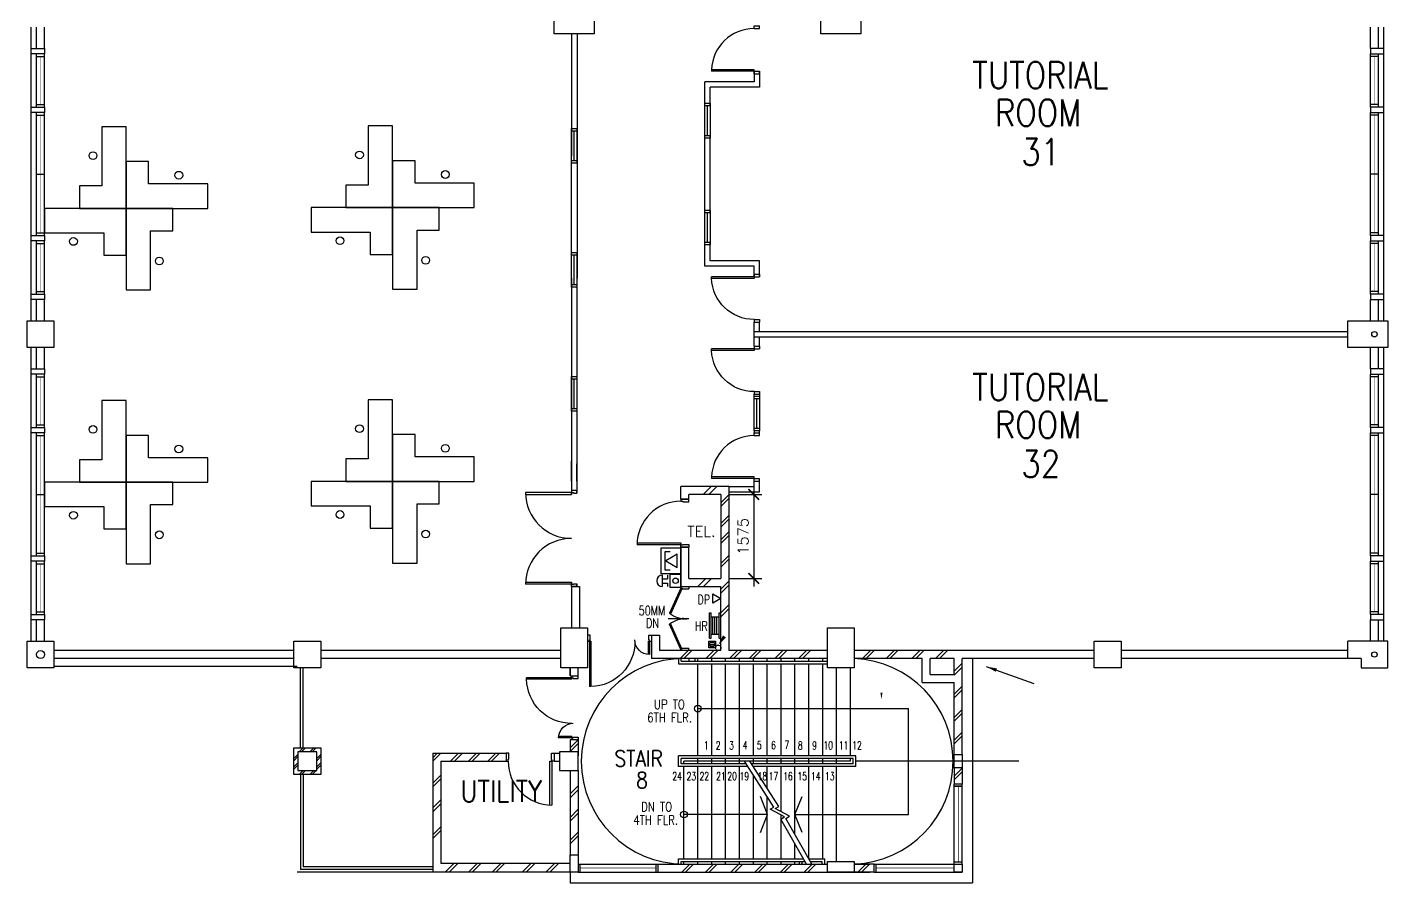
# Model space of a CAD drawing. Extents: x 2508799 to 2625178, y -845223 to -762524.
# Drawn here: x 2564299 to 2589799, y -842699 to -826674 of the extents above; entities that cross this region are included whole.
import ezdxf

# ---------------------------------------------------------------- set-up
doc = ezdxf.new("R2010")
doc.units = 0
doc.header["$LTSCALE"] = 10
doc.header["$MEASUREMENT"] = 0
doc.linetypes.add('DIVIDE', pattern=[1.25, 0.5, -0.25, 0, -0.25, 0, -0.25])
doc.layers.get('0').update_dxf_attribs({"linetype": 'CONTINUOUS'})
doc.layers.get('DEFPOINTS').update_dxf_attribs({"linetype": 'CONTINUOUS'})
for name, color, linetype in [('-FF', 240, 'CONTINUOUS'), ('COL', 3, 'CONTINUOUS'), ('DIM', 7, 'CONTINUOUS'), ('DOOR', 5, 'CONTINUOUS'), ('DR', 7, 'CONTINUOUS'), ('extension', 1, 'CONTINUOUS'), ('FIT', 5, 'CONTINUOUS'), ('H', 1, 'CONTINUOUS'), ('hatch', 7, 'CONTINUOUS'), ('LINE', 7, 'CONTINUOUS'), ('partition', 7, 'CONTINUOUS'), ('PIPE', 5, 'DIVIDE'), ('rail', 1, 'CONTINUOUS'), ('ROOF', 7, 'CONTINUOUS'), ('RWDP', 145, 'CONTINUOUS'), ('SPEC', 7, 'CONTINUOUS'), ('stair', 7, 'CONTINUOUS'), ('T25', 7, 'CONTINUOUS'), ('T50', 4, 'CONTINUOUS'), ('TEX', 2, 'CONTINUOUS'), ('WALL', 2, 'CONTINUOUS'), ('WIN', 5, 'CONTINUOUS'), ('WP', 50, 'DIVIDE')]:
    doc.layers.add(name, color=color, linetype=linetype)
doc.styles.add('ROMANS', font='romans')
doc.styles.get("Standard").update_dxf_attribs({"font": 'ROMANS.SHX'})
doc.dimstyles.get("Standard").update_dxf_attribs({"dimtxt": 0.18, "dimasz": 0.18, "dimexe": 0.18, "dimexo": 0.0625, "dimgap": 0.09, "dimtad": 0, "dimtih": 1, "dimtoh": 1, "dimdec": 4, "dimzin": 0, "dimdsep": 46, "dimtxsty": 'Standard', "dimcen": 0.09, "dimadec": 0, "dimazin": 0, "dimtfac": 1, "dimtdec": 4, "dimtofl": 0, "dimtmove": 0, "dimatfit": 3, "dimfxl": 1, "dimtolj": 1, "dimtzin": 0, "dimarcsym": 0})
doc.dimstyles.new('STANDARD$0', dxfattribs={"dimscale": 0, "dimtxt": 8, "dimasz": 6, "dimexe": 1, "dimexo": 1, "dimgap": 3, "dimtad": 1, "dimdec": 0, "dimlfac": -1, "dimrnd": 1, "dimzin": 0, "dimdsep": 46, "dimtxsty": 'Standard', "dimcen": 0, "dimclrd": 5, "dimclre": 250, "dimadec": 0, "dimazin": 0, "dimtfac": 1, "dimtdec": 4, "dimtofl": 0, "dimtmove": 0, "dimatfit": 3, "dimfxl": 1, "dimtolj": 1, "dimtzin": 0, "dimarcsym": 0})

# ---------------------------------------------------------------- blocks, each defined once
blk = doc.blocks.new('FG')
at = {"layer": 'LINE', "linetype": 'Continuous'}
for points in [[(0, 0), (50, 0), (50, 100), (0, 100)], [(600, 0), (650, 0), (650, 100), (600, 100)]]:
    blk.add_lwpolyline(points, close=True, dxfattribs=at)
at = {"layer": 'LINE', "color": 5, "linetype": 'Continuous'}
for points in [[(600, 100), (50, 100)], [(50, 0), (600, 0)]]:
    blk.add_lwpolyline(points, dxfattribs=at)
at = {"layer": 'LINE', "color": 1, "linetype": 'Continuous'}
blk.add_lwpolyline([(50, 50), (600, 50)], dxfattribs=at)
blk = doc.blocks.new('D900')
at = {"layer": 'DOOR', "color": 7}
for p, q in [((50, 100), (50, 899)), ((80, 899), (50, 899)), ((80, 100), (80, 899)), ((0, 100), (0, 0)), ((0, 100), (50, 100)), ((0, 0), (50, 0)), ((50, 100), (50, 0)), ((50, 100), (80, 100)), ((850, 100), (850, 0)), ((850, 100), (900, 100)), ((850, 0), (900, 0)), ((900, 100), (900, 0))]:
    blk.add_line(p, q, dxfattribs=at)
blk.add_arc((50, 100), 800, 0, 87.8509, dxfattribs=at)
blk = doc.blocks.new('D1200')
at = {"layer": 'DR', "color": 7}
for p, q in [((37, 115), (37, 965)), ((62, 115), (62, 965)), ((1138, 115), (1138, 364)), ((1163, 115), (1163, 365)), ((0, 115), (37, 115)), ((37, 115), (37, 90)), ((62, 115), (37, 115)), ((37, 90), (50, 90)), ((50, 90), (50, 0)), ((1138, 115), (1163, 115)), ((1150, 90), (1150, 0)), ((1150, 90), (1163, 90)), ((1163, 115), (1163, 90)), ((1163, 115), (1200, 115))]:
    blk.add_line(p, q, dxfattribs=at)
blk.add_arc((1163, 90), 275, 90, 180, dxfattribs=at)
at = {"layer": 'WIN', "color": 7}
for p, q in [((62, 965), (37, 965)), ((62, 965), (62, 965)), ((50, 0), (0, 0)), ((1150, 0), (1200, 0))]:
    blk.add_line(p, q, dxfattribs=at)
blk.add_arc((50, 125), 840, 359.3227, 89.147, dxfattribs=at)
blk = doc.blocks.new('_ARCHTICK')
at = {"color": 0, "linetype": 'ByBlock', "const_width": 0.15}
blk.add_lwpolyline([(-0.5, -0.5), (0.5, 0.5)], dxfattribs=at)
blk = doc.blocks.new('*D339')
at = {"layer": 'DEFPOINTS', "color": 0, "transparency": 16777216}
for p in [(2577299, -835424), (2577299, -836999), (2577915, -836999)]:
    blk.add_point(p, dxfattribs=at)
at = {"layer": 'stair', "color": 7, "lineweight": -2, "transparency": 16777216}
for p, q in [((2577915, -835274), (2577915, -837149)), ((2577449, -835424), (2578065, -835424)), ((2577449, -836999), (2578065, -836999))]:
    blk.add_line(p, q, dxfattribs=at)
at = {"layer": 'stair', "color": 7, "lineweight": -2, "transparency": 16777216, "xscale": 200, "yscale": 200, "zscale": 200}
for p, rotation in [((2577915, -835424), 90), ((2577915, -836999), 270)]:
    blk.add_blockref('_ARCHTICK', p, dxfattribs=dict(at, rotation=rotation))
at = {"layer": 'stair', "color": 7, "transparency": 16777216, "insert": (2577715, -836212), "char_height": 200, "attachment_point": 5, "rotation": 90, "style": 'ROMANS'}
blk.add_mtext('\\A1;1575', dxfattribs=at)
blk = doc.blocks.new('DR-900-B')
at = {"layer": 'DR'}
for p, q in [((0, 900), (-150, 900)), ((-150, 900), (-150, 860)), ((-150, 860), (-110, 860)), ((-110, 860), (-110, 850)), ((-110, 850), (0, 850)), ((0, 850), (0, 900)), ((-150, 40), (-970, 40)), ((-969, 80), (-150, 80)), ((-150, 80), (-150, 40)), ((-150, 40), (-110, 40)), ((-150, 0), (-150, 40)), ((0, 0), (-150, 0)), ((-110, 50), (0, 50)), ((-110, 40), (-110, 50)), ((0, 50), (0, 0))]:
    blk.add_line(p, q, dxfattribs=at)
blk.add_arc((-150, 40), 820, 90, 180, dxfattribs=at)
blk = doc.blocks.new('100FT')
at = {"layer": 'PIPE', "linetype": 'Continuous'}
blk.add_circle((0, 0), 50, dxfattribs=at)
at = {"layer": 'WP', "linetype": 'Continuous'}
for p, q in [((-37, 34), (37, 34)), ((-50, -3), (50, -3)), ((-34, -37), (34, -37))]:
    blk.add_line(p, q, dxfattribs=at)
blk = doc.blocks.new('A$C7CE3714C')
at = {"layer": 'FIT'}
blk.add_lwpolyline([(0, 0), (126, 0), (126, 126), (0, 126)], close=True, dxfattribs=at)
at = {"layer": 'FIT', "xscale": -1}
blk.add_blockref('100FT', (63, 66), dxfattribs=at)
blk = doc.blocks.new('D1800-A')
at = {"layer": 'DR'}
for p, q in [((0, 0), (100, 0)), ((0, -50), (0, 0)), ((100, 0), (100, -40)), ((60, -50), (0, -50)), ((100, -40), (60, -40)), ((60, -40), (60, -50)), ((100, -40), (960, -40)), ((100, -80), (100, -40)), ((959, -80), (100, -80)), ((60, -1750), (0, -1750)), ((0, -1750), (0, -1800)), ((60, -1760), (60, -1750)), ((100, -1760), (60, -1760)), ((959, -1720), (100, -1720)), ((100, -1720), (100, -1760)), ((100, -1760), (960, -1760)), ((100, -1800), (100, -1760)), ((0, -1800), (100, -1800))]:
    blk.add_line(p, q, dxfattribs=at)
for centre, start, end in [((100, -40), 270.0001, 0), ((100, -1760), 0, 90)]:
    blk.add_arc(centre, 860, start, end, dxfattribs=at)

msp = doc.modelspace()

# ---------------------------------------------------------------- linework, layer by layer
at = {"layer": '-FF', "color": 0, "ltscale": 10}
for p, q in [((2576184.1, -836913.4), (2576184.1, -836423.4)), ((2576184.1, -836423.4), (2576549.5, -836423.4)), ((2576253.9, -836845.9), (2576253.9, -836492.6)), ((2576253.9, -836492.6), (2576352.7, -836492.6)), ((2576479.7, -836547.1), (2576268.1, -836669.2)), ((2576479.7, -836791.4), (2576479.7, -836547.1)), ((2576549.5, -836423.4), (2576549.5, -836913.4)), ((2576352.7, -836845.9), (2576253.9, -836845.9)), ((2576268.1, -836669.2), (2576479.7, -836791.4)), ((2576549.5, -836913.4), (2576184.1, -836913.4))]:
    msp.add_line(p, q, dxfattribs=at)
at = {"layer": '-FF', "color": 0}
for p, q in [((2576202.5, -836934.3), (2576202.5, -837152.6)), ((2576202.5, -837003.8), (2576300.2, -837003.8)), ((2576202.5, -837087.6), (2576300.2, -837087.6)), ((2576300.2, -836936.3), (2576300.2, -837003.8)), ((2576300.2, -837087.6), (2576300.2, -837152.4)), ((2577087.1, -837640.2), (2577119.1, -837640.2)), ((2577087.1, -838120.2), (2577087.1, -837640.2)), ((2577119.1, -838120.2), (2577119.1, -837640.2)), ((2577267.5, -837640.2), (2577299.5, -837640.2)), ((2577267.5, -838120.2), (2577267.5, -837640.2)), ((2577119.1, -837720.2), (2577267.5, -837720.2)), ((2577147.5, -838040.2), (2577147.5, -837720.2)), ((2577187.5, -838040.2), (2577187.5, -837720.2)), ((2577227.5, -838040.2), (2577227.5, -837720.2)), ((2577087.1, -838120.2), (2577119.1, -838120.2)), ((2577119.1, -838040.2), (2577267.5, -838040.2)), ((2577267.5, -838120.2), (2577299.5, -838120.2))]:
    msp.add_line(p, q, dxfattribs=at)
msp.add_lwpolyline([(2576549.5, -837165.9), (2576352.7, -837165.9), (2576352.7, -836921), (2576549.5, -836921)], close=True, dxfattribs=at)
msp.add_circle((2576450.6, -837042), 51.3, dxfattribs=at)
msp.add_arc((2576206, -837043.5), 109.2, 91.85513, 268.14487, dxfattribs=at)
at = {"color": 0}
for p, q in [((2564374.5, -832174.1), (2564374.5, -826674.1)), ((2589724.5, -832174.1), (2589724.5, -826674.1)), ((2577924.5, -827699.1), (2576999.5, -827699.1)), ((2577924.5, -827499.1), (2577924.5, -827699.1)), ((2578024.5, -827499.1), (2578024.5, -827799.1)), ((2578024.5, -827699.1), (2578024.5, -827799.1)), ((2578024.5, -827799.1), (2577099.5, -827799.1)), ((2577924.5, -831149.1), (2576999.5, -831149.1)), ((2578024.5, -831049.1), (2577099.5, -831049.1)), ((2577924.5, -831349.1), (2577924.5, -831149.1)), ((2578024.5, -831149.1), (2578024.5, -831049.1)), ((2578024.5, -831349.1), (2578024.5, -831049.1)), ((2564374.5, -838174.1), (2564374.5, -832674.1)), ((2589724.5, -838174.1), (2589724.5, -832674.1)), ((2574599.5, -837149.1), (2574599.5, -837099.1)), ((2571974.5, -842499.1), (2569356.5, -842499.1))]:
    msp.add_line(p, q, dxfattribs=at)
at = {"color": 1, "linetype": 'Continuous', "ltscale": 0.6}
for points in [[(2565696.4, -828536.9), (2565696.4, -829646.8), (2565278.7, -829646.8), (2565278.7, -830066.5), (2566154.1, -830066.5), (2566154.1, -828536.9)], [(2570690.4, -828523.4), (2570690.4, -829633.3), (2570272.7, -829633.3), (2570272.7, -830053), (2571148, -830053), (2571148, -828523.4)], [(2567683.6, -829608.8), (2566573.7, -829608.8), (2566573.7, -829191.1), (2566154.1, -829191.1), (2566154.1, -830066.5), (2567683.6, -830066.5)], [(2572677.6, -829595.4), (2571567.7, -829595.4), (2571567.7, -829177.6), (2571148, -829177.6), (2571148, -830053), (2572677.6, -830053)], [(2564624.5, -830524.1), (2565734.4, -830524.1), (2565734.4, -830941.8), (2566154.1, -830941.8), (2566154.1, -830066.5), (2564624.5, -830066.5)], [(2566611.7, -831596), (2566611.7, -830486.2), (2567029.4, -830486.2), (2567029.4, -830066.5), (2566154.1, -830066.5), (2566154.1, -831596)], [(2569618.5, -830510.7), (2570728.3, -830510.7), (2570728.3, -830928.4), (2571148, -830928.4), (2571148, -830053), (2569618.5, -830053)], [(2571605.7, -831582.6), (2571605.7, -830472.7), (2572023.4, -830472.7), (2572023.4, -830053), (2571148, -830053), (2571148, -831582.6)], [(2565696.4, -833665), (2565696.4, -834774.8), (2565278.7, -834774.8), (2565278.7, -835194.5), (2566154.1, -835194.5), (2566154.1, -833665)], [(2570690.4, -833651.5), (2570690.4, -834761.4), (2570272.7, -834761.4), (2570272.7, -835181.1), (2571148, -835181.1), (2571148, -833651.5)], [(2567683.6, -834736.9), (2566573.7, -834736.9), (2566573.7, -834319.2), (2566154.1, -834319.2), (2566154.1, -835194.5), (2567683.6, -835194.5)], [(2572677.6, -834723.4), (2571567.7, -834723.4), (2571567.7, -834305.7), (2571148, -834305.7), (2571148, -835181.1), (2572677.6, -835181.1)], [(2564624.5, -835652.2), (2565734.4, -835652.2), (2565734.4, -836069.9), (2566154.1, -836069.9), (2566154.1, -835194.5), (2564624.5, -835194.5)], [(2566611.7, -836724.1), (2566611.7, -835614.2), (2567029.4, -835614.2), (2567029.4, -835194.5), (2566154.1, -835194.5), (2566154.1, -836724.1)], [(2569618.5, -835638.7), (2570728.3, -835638.7), (2570728.3, -836056.4), (2571148, -836056.4), (2571148, -835181.1), (2569618.5, -835181.1)], [(2571605.7, -836710.7), (2571605.7, -835600.8), (2572023.4, -835600.8), (2572023.4, -835181.1), (2571148, -835181.1), (2571148, -836710.7)]]:
    msp.add_lwpolyline(points, close=True, dxfattribs=at)
at = {"color": 0}
for points in [[(2577449.5, -835274.1), (2577924.5, -835274.1), (2577924.5, -835174.1)], [(2577449.5, -835374.1), (2578024.5, -835374.1), (2578024.5, -835174.1)]]:
    msp.add_lwpolyline(points, dxfattribs=at)
at = {"color": 1, "ltscale": 0.6}
for centre in [(2570527.6, -829065.9), (2565533.6, -829079.3), (2567141.2, -829446), (2572135.1, -829432.6), (2570160.9, -830673.4), (2566774.5, -831053.6), (2571768.5, -831040.1), (2565533.6, -834207.4), (2570527.6, -834194), (2567141.2, -834574.1), (2572135.1, -834560.7), (2570160.9, -835801.5), (2566774.5, -836181.6), (2571768.5, -836168.2)]:
    msp.add_circle(centre, 72.4, dxfattribs=at)
at = {"color": 0, "ltscale": 0.6}
for centre in [(2565166.9, -830686.9), (2565166.9, -835815)]:
    msp.add_circle(centre, 72.4, dxfattribs=at)
at = {"layer": 'COL', "color": 0}
for p, q in [((2589049.5, -838499.1), (2589049.5, -838174.1)), ((2589799.5, -838174.1), (2589049.5, -838174.1)), ((2589799.5, -838674.1), (2589799.5, -838174.1)), ((2589299.5, -838499.1), (2589049.5, -838499.1)), ((2589299.5, -838499.1), (2589299.5, -838674.1)), ((2589299.5, -838674.1), (2589799.5, -838674.1))]:
    msp.add_line(p, q, dxfattribs=at)
for points in [[(2574174.5, -826049.1), (2574924.5, -826049.1), (2574924.5, -826799.1), (2574174.5, -826799.1)], [(2579174.5, -826049.1), (2579924.5, -826049.1), (2579924.5, -826799.1), (2579174.5, -826799.1)], [(2564299.5, -832174.1), (2564799.5, -832174.1), (2564799.5, -832674.1), (2564299.5, -832674.1)], [(2589799.5, -832674.1), (2589049.5, -832674.1), (2589049.5, -832174.1), (2589799.5, -832174.1)], [(2574299.5, -837924.1), (2574799.5, -837924.1), (2574799.5, -838674.1), (2574299.5, -838674.1)], [(2579799.5, -837924.1), (2579799.5, -838674.1), (2579299.5, -838674.1), (2579299.5, -837924.1)], [(2564299.5, -838174.1), (2564799.5, -838174.1), (2564799.5, -838674.1), (2564299.5, -838674.1)], [(2569299.5, -838174.1), (2569799.5, -838174.1), (2569799.5, -838674.1), (2569299.5, -838674.1)], [(2584299.5, -838174.1), (2584799.5, -838174.1), (2584799.5, -838674.1), (2584299.5, -838674.1)], [(2569299.5, -840174.1), (2569799.5, -840174.1), (2569799.5, -840674.1), (2569299.5, -840674.1)], [(2569724.5, -840249.1), (2569374.5, -840249.1), (2569374.5, -840599.1), (2569724.5, -840599.1)], [(2574624.5, -840249.1), (2574274.5, -840249.1), (2574274.5, -840599.1), (2574624.5, -840599.1)], [(2574624.5, -840249.1), (2574274.5, -840249.1), (2574274.5, -840599.1), (2574624.5, -840599.1)], [(2581674.5, -840299.1), (2581824.5, -840299.1), (2581824.5, -840549.1), (2581674.5, -840549.1)], [(2581674.5, -840299.1), (2581824.5, -840299.1), (2581824.5, -840549.1), (2581674.5, -840549.1)], [(2574474.5, -842174.1), (2574624.5, -842174.1), (2574624.5, -842499.1), (2574474.5, -842499.1)], [(2579299.5, -842299.1), (2579799.5, -842299.1), (2579799.5, -842499.1), (2579299.5, -842499.1)]]:
    msp.add_lwpolyline(points, close=True, dxfattribs=at)
at = {"layer": 'DEFPOINTS', "color": 0}
for points in [[(2577924.5, -833586.6), (2577924.5, -833549.1)], [(2578024.5, -833549.1), (2578024.5, -833586.6)], [(2577924.5, -834236.6), (2577924.5, -834274.1)], [(2578024.5, -834274.1), (2578024.5, -834236.6)]]:
    msp.add_lwpolyline(points, dxfattribs=at)
at = {"layer": 'DIM', "color": 0}
for p, q in [((2577087.1, -837640.2), (2577119.1, -837640.2)), ((2577267.5, -837640.2), (2577299.5, -837640.2)), ((2577119.1, -837720.2), (2577267.5, -837720.2)), ((2577087.1, -838120.2), (2577119.1, -838120.2)), ((2577119.1, -838040.2), (2577267.5, -838040.2)), ((2577267.5, -838120.2), (2577299.5, -838120.2))]:
    msp.add_line(p, q, dxfattribs=at)
at = {"layer": 'DOOR', "color": 0}
for p, q in [((2576549.5, -837154.1), (2576549.5, -837179.1)), ((2576699.5, -837154.1), (2576699.5, -837192.1)), ((2576549.5, -837179.1), (2576336.2, -837650.1)), ((2576570.3, -837193), (2576356.3, -837665)), ((2576549.5, -837179.1), (2576574.5, -837179.1)), ((2576570.3, -837193), (2576549.5, -837179.1)), ((2576574.5, -837179.1), (2576574.5, -837192.1)), ((2576574.5, -837192.1), (2576699.5, -837192.1)), ((2576549.5, -838329.1), (2576336.2, -837858.2)), ((2576570.3, -838315.3), (2576356.3, -837843.3)), ((2576570.3, -838305.2), (2576549.5, -838319.1)), ((2576549.5, -838319.1), (2576574.5, -838319.1)), ((2576549.5, -838344.1), (2576549.5, -838319.1)), ((2576574.5, -838319.1), (2576574.5, -838306.1)), ((2576574.5, -838306.1), (2576699.5, -838306.1)), ((2576699.5, -838344.1), (2576699.5, -838306.1))]:
    msp.add_line(p, q, dxfattribs=at)
for centre, start, end in [((2576643.2, -837256.8), 232.03455, 272.4491), ((2576643.2, -838251.5), 87.5509, 127.96545)]:
    msp.add_arc(centre, 499, start, end, dxfattribs=at)
at = {"layer": 'DR', "color": 0}
for p, q in [((2576999.5, -828149.1), (2576999.5, -827699.1)), ((2577099.5, -828149.1), (2577099.5, -827799.1)), ((2576999.5, -830149.1), (2576999.5, -828699.1)), ((2577099.5, -830149.1), (2577099.5, -828699.1)), ((2576999.5, -831149.1), (2576999.5, -830699.1)), ((2577099.5, -831049.1), (2577099.5, -830699.1)), ((2576699.5, -835511.6), (2576549.5, -835511.6)), ((2576549.5, -835511.6), (2576549.5, -835551.6)), ((2576549.5, -835551.6), (2576589.5, -835551.6)), ((2576589.5, -835551.6), (2576589.5, -835561.6)), ((2576589.5, -835561.6), (2576699.5, -835561.6)), ((2576699.5, -835561.6), (2576699.5, -835511.6)), ((2576549.5, -836371.6), (2575729.5, -836371.6)), ((2575730.5, -836331.6), (2576549.5, -836331.6)), ((2576549.5, -836331.6), (2576549.5, -836371.6)), ((2576549.5, -836371.6), (2576589.5, -836371.6)), ((2576549.5, -836411.6), (2576549.5, -836371.6)), ((2576589.5, -836361.6), (2576699.5, -836361.6)), ((2576589.5, -836371.6), (2576589.5, -836361.6)), ((2576699.5, -836361.6), (2576699.5, -836411.6)), ((2576699.5, -836411.6), (2576549.5, -836411.6)), ((2576699.5, -837753), (2576315.1, -837753)), ((2574474.5, -842499.1), (2574474.5, -842699.1))]:
    msp.add_line(p, q, dxfattribs=at)
msp.add_arc((2576549.5, -836371.6), 820, 90, 180, dxfattribs=at)
at = {"layer": 'extension', "color": 0}
for p, q in [((2582018.7, -838499.1), (2582018.7, -842699.1)), ((2574474.5, -842499.1), (2574474.5, -842699.1)), ((2574474.5, -842699.1), (2582018.7, -842699.1))]:
    msp.add_line(p, q, dxfattribs=at)
at = {"layer": 'H', "color": 0}
for p, q in [((2574624.5, -840022.1), (2574474.5, -840172.1)), ((2574624.5, -840092.8), (2574474.5, -840242.8)), ((2571983.7, -840274.1), (2571899.5, -840358.3)), ((2572054.4, -840274.1), (2571904.4, -840424.1)), ((2572384.5, -840274.1), (2572234.5, -840424.1)), ((2572455.2, -840274.1), (2572305.2, -840424.1)), ((2572719.7, -840274.1), (2572569.7, -840424.1)), ((2572790.4, -840274.1), (2572640.4, -840424.1)), ((2573081.2, -840274.1), (2572931.2, -840424.1)), ((2573151.9, -840274.1), (2573001.9, -840424.1)), ((2572049.5, -840681.4), (2571899.5, -840831.4)), ((2572049.5, -840752.1), (2571899.5, -840902.1)), ((2572049.5, -841147.7), (2571899.5, -841297.7)), ((2572049.5, -841218.4), (2571899.5, -841368.4)), ((2572049.5, -841650.4), (2571899.5, -841800.4)), ((2572049.5, -841721.1), (2571899.5, -841871.1))]:
    msp.add_line(p, q, dxfattribs=at)
at = {"layer": 'hatch', "color": 0}
for p, q in [((2576968.4, -835424.1), (2577118.4, -835274.1)), ((2577074.5, -835424.1), (2577224.5, -835274.1)), ((2577299.5, -835580.5), (2577449.5, -835430.5)), ((2577299.5, -835652.1), (2577449.5, -835502.1)), ((2577299.5, -835969.1), (2577449.5, -835819.1)), ((2577299.5, -836040.7), (2577449.5, -835890.7)), ((2577299.5, -836273.3), (2577449.5, -836123.3)), ((2577299.5, -836344.9), (2577449.5, -836194.9)), ((2577299.5, -836344.9), (2577449.5, -836194.9)), ((2577299.5, -836717.1), (2577449.5, -836567.1)), ((2577299.5, -836788.7), (2577449.5, -836638.7)), ((2576868, -837149.1), (2577018, -836999.1)), ((2576974.1, -837149.1), (2577124.1, -836999.1)), ((2577299.5, -837200.3), (2577449.5, -837050.3)), ((2577299.5, -837271.9), (2577449.5, -837121.9)), ((2577299.5, -837644.1), (2577449.5, -837494.1)), ((2577299.5, -837715.7), (2577449.5, -837565.7)), ((2576536.3, -838499.1), (2576686.3, -838349.1)), ((2576607.9, -838499.1), (2576757.9, -838349.1)), ((2577019.5, -838499.1), (2577169.5, -838349.1)), ((2577091.1, -838499.1), (2577241.1, -838349.1)), ((2577463.3, -838499.1), (2577613.3, -838349.1)), ((2577534.9, -838499.1), (2577684.9, -838349.1)), ((2577829.8, -838499.1), (2577979.8, -838349.1)), ((2577901.5, -838499.1), (2578051.5, -838349.1)), ((2578313, -838499.1), (2578463, -838349.1)), ((2578384.7, -838499.1), (2578534.7, -838349.1)), ((2578756.8, -838499.1), (2578906.8, -838349.1)), ((2578828.5, -838499.1), (2578978.5, -838349.1)), ((2579952.5, -838499.1), (2580102.5, -838349.1)), ((2580024.2, -838499.1), (2580174.2, -838349.1)), ((2580396.4, -838499.1), (2580546.4, -838349.1)), ((2580468, -838499.1), (2580618, -838349.1)), ((2580879.5, -838499.1), (2581029.5, -838349.1)), ((2580951.2, -838499.1), (2581101.2, -838349.1)), ((2581323.4, -838499.1), (2581473.4, -838349.1)), ((2581395, -838499.1), (2581545, -838349.1)), ((2581674.5, -838738.5), (2581824.5, -838588.5)), ((2581674.5, -838810.1), (2581824.5, -838660.1)), ((2581674.5, -839163.5), (2581824.5, -839013.5)), ((2581674.5, -839235.1), (2581824.5, -839085.1)), ((2581674.5, -839601.1), (2581824.5, -839451.1)), ((2581674.5, -839672.7), (2581824.5, -839522.7)), ((2581674.5, -840026.1), (2581824.5, -839876.1)), ((2581674.5, -840097.7), (2581824.5, -839947.7)), ((2569398.8, -840249.1), (2569473.8, -840174.1)), ((2569441.5, -840249.1), (2569516.5, -840174.1)), ((2569598.8, -840249.1), (2569673.8, -840174.1)), ((2569641.5, -840249.1), (2569716.5, -840174.1)), ((2569299.5, -840369.3), (2569374.5, -840294.3)), ((2569299.5, -840412), (2569374.5, -840337)), ((2569299.5, -840530.3), (2569374.5, -840455.3)), ((2569724.5, -840369.3), (2569799.5, -840294.3)), ((2569724.5, -840412), (2569799.5, -840337)), ((2569724.5, -840530.3), (2569799.5, -840455.3)), ((2569299.5, -840573), (2569374.5, -840498)), ((2569398.8, -840674.1), (2569473.8, -840599.1)), ((2569441.5, -840674.1), (2569516.5, -840599.1)), ((2569598.8, -840674.1), (2569673.8, -840599.1)), ((2569641.5, -840674.1), (2569716.5, -840599.1)), ((2569724.5, -840573), (2569799.5, -840498)), ((2581674.5, -840701.5), (2581824.5, -840551.5)), ((2581674.5, -840773.1), (2581824.5, -840623.1)), ((2574474.5, -841035.8), (2574624.5, -840885.8)), ((2574474.5, -841107.5), (2574624.5, -840957.5)), ((2574474.5, -841473.5), (2574624.5, -841323.5)), ((2574474.5, -841545.1), (2574624.5, -841395.1)), ((2574474.5, -841898.5), (2574624.5, -841748.5)), ((2574474.5, -841970.1), (2574624.5, -841820.1)), ((2572147, -842489.1), (2572297, -842339.1)), ((2572218.6, -842489.1), (2572368.6, -842339.1)), ((2572580, -842489.1), (2572730, -842339.1)), ((2572651.6, -842489.1), (2572801.6, -842339.1)), ((2573023.8, -842489.1), (2573173.8, -842339.1)), ((2573095.5, -842489.1), (2573245.5, -842339.1)), ((2573589.8, -842489.1), (2573739.8, -842339.1)), ((2573661.5, -842489.1), (2573811.5, -842339.1)), ((2574033.7, -842489.1), (2574183.7, -842339.1)), ((2574105.3, -842489.1), (2574255.3, -842339.1)), ((2576567.8, -842499.1), (2576717.8, -842349.1)), ((2576639.4, -842499.1), (2576789.4, -842349.1)), ((2577011.6, -842499.1), (2577161.6, -842349.1)), ((2577083.3, -842499.1), (2577233.3, -842349.1)), ((2577489.8, -842499.1), (2577639.8, -842349.1)), ((2577561.4, -842499.1), (2577711.4, -842349.1)), ((2577933.6, -842499.1), (2578083.6, -842349.1)), ((2578005.3, -842499.1), (2578155.3, -842349.1)), ((2578416.8, -842499.1), (2578566.8, -842349.1)), ((2578488.4, -842499.1), (2578638.4, -842349.1)), ((2578860.6, -842499.1), (2579010.6, -842349.1)), ((2578932.3, -842499.1), (2579082.3, -842349.1)), ((2579864.6, -842499.1), (2580014.6, -842349.1)), ((2579936.2, -842499.1), (2580086.2, -842349.1))]:
    msp.add_line(p, q, dxfattribs=at)
msp.add_solid([(2576574.5, -837773.9), (2576574.5, -837732.2), (2576699.5, -837753)], dxfattribs=at)
at = {"layer": 'partition', "color": 0}
for p, q in [((2574607.5, -826799.1), (2574607.5, -831374.1)), ((2574499.5, -831374.1), (2574499.5, -835429.1)), ((2574599.5, -831374.1), (2574599.5, -835399.1)), ((2577924.5, -832374.1), (2589049.5, -832374.1)), ((2577924.5, -832474.1), (2589049.5, -832474.1))]:
    msp.add_line(p, q, dxfattribs=at)
at = {"layer": 'rail', "color": 0}
for p, q in [((2569424.5, -840174.1), (2569424.5, -838674.1)), ((2569474.5, -840174.1), (2569474.5, -838674.1)), ((2569424.5, -840674.1), (2569424.5, -842449.1)), ((2569474.5, -840674.1), (2569474.5, -842399.1)), ((2571899.5, -842449.1), (2569424.5, -842449.1)), ((2571899.5, -842399.1), (2569474.5, -842399.1))]:
    msp.add_line(p, q, dxfattribs=at)
at = {"layer": 'ROOF', "color": 0}
msp.add_line((2569356.5, -838649.1), (2564799.5, -838649.1), dxfattribs=at)
at = {"layer": 'RWDP', "color": 0}
for centre, radius in [((2589549.5, -832424.1), 50), ((2564549.5, -838424.1), 75), ((2589549.5, -838424.1), 50)]:
    msp.add_circle(centre, radius, dxfattribs=at)
at = {"layer": 'stair', "color": 0}
for p, q in [((2574499.5, -831374.1), (2574507.5, -826799.1)), ((2577924.5, -832474.1), (2577924.5, -832199.1)), ((2578024.5, -832374.1), (2578024.5, -832199.1)), ((2577924.5, -832649.1), (2577924.5, -832474.1)), ((2578024.5, -832649.1), (2578024.5, -832474.1)), ((2574499.5, -835174.1), (2574499.5, -834799.1)), ((2574599.5, -835174.1), (2574599.5, -834849.1)), ((2576549.5, -836411.6), (2576699.5, -836411.6)), ((2576508.7, -838499.1), (2576508.7, -838599.1)), ((2576508.7, -838599.1), (2579299.5, -838599.1)), ((2576558.7, -838549.1), (2576558.7, -838499.1)), ((2576558.7, -838549.1), (2579299.5, -838549.1)), ((2576708.7, -838549.1), (2576708.7, -838499.1)), ((2576819.5, -838549.1), (2576819.5, -838499.1)), ((2576819.5, -838549.1), (2579299.5, -838549.1)), ((2576868.7, -838549.1), (2576868.7, -838499.1)), ((2576868.7, -840324.1), (2576868.7, -838599.1)), ((2577128.7, -838549.1), (2577128.7, -838499.1)), ((2577128.7, -840324.1), (2577128.7, -838599.1)), ((2577388.7, -838549.1), (2577388.7, -838499.1)), ((2577388.7, -840324.1), (2577388.7, -838599.1)), ((2577648.7, -838549.1), (2577648.7, -838499.1)), ((2577648.7, -840324.1), (2577648.7, -838599.1)), ((2577908.7, -838549.1), (2577908.7, -838499.1)), ((2577908.7, -840324.1), (2577908.7, -838599.1)), ((2578168.7, -838549.1), (2578168.7, -838499.1)), ((2578168.7, -840324.1), (2578168.7, -838599.1)), ((2578428.7, -838549.1), (2578428.7, -838499.1)), ((2578428.7, -840324.1), (2578428.7, -838599.1)), ((2578688.7, -838549.1), (2578688.7, -838499.1)), ((2578688.7, -840324.1), (2578688.7, -838599.1)), ((2578948.7, -838549.1), (2578948.7, -838499.1)), ((2578948.7, -840324.1), (2578948.7, -838599.1)), ((2579208.7, -838549.1), (2579208.7, -838499.1)), ((2579208.7, -840324.1), (2579208.7, -838599.1)), ((2579468.7, -840324.1), (2579468.7, -838674.1)), ((2579728.7, -840324.1), (2579728.7, -838674.1)), ((2576868.7, -839436.6), (2580816.3, -839436.6)), ((2580816.3, -841420.7), (2580816.3, -839436.6)), ((2579828.7, -840324.1), (2576508.7, -840324.1)), ((2576508.7, -840524.1), (2576508.7, -840324.1)), ((2579778.7, -840374.1), (2576558.7, -840374.1)), ((2576558.7, -840474.1), (2576558.7, -840374.1)), ((2577778.8, -840474.1), (2576558.7, -840474.1)), ((2579728.7, -840424.1), (2576608.7, -840424.1)), ((2576608.7, -840474.1), (2576608.7, -840424.1)), ((2576868.7, -840424.1), (2576868.7, -840374.1)), ((2576868.7, -840474.1), (2576868.7, -840424.1)), ((2577128.7, -840424.1), (2577128.7, -840374.1)), ((2577128.7, -840474.1), (2577128.7, -840424.1)), ((2577388.7, -840424.1), (2577388.7, -840374.1)), ((2577388.7, -840424.1), (2577388.7, -840374.1)), ((2577388.7, -840474.1), (2577388.7, -840424.1)), ((2577648.7, -840424.1), (2577648.7, -840374.1)), ((2577648.7, -840424.1), (2577648.7, -840374.1)), ((2577648.7, -840474.1), (2577648.7, -840424.1)), ((2579778.7, -840474.1), (2577879.4, -840474.1)), ((2577904.4, -840474.1), (2577906.5, -840474.1)), ((2577908.7, -840474.1), (2577908.7, -840374.1)), ((2579728.7, -840424.1), (2577929.3, -840424.1)), ((2578168.7, -840424.1), (2578168.7, -840374.1)), ((2578168.7, -840474.1), (2578168.7, -840424.1)), ((2578168.7, -840474.1), (2578168.7, -840428.5)), ((2578428.7, -840424.1), (2578428.7, -840374.1)), ((2578428.7, -840474.1), (2578428.7, -840424.1)), ((2578428.7, -840474.1), (2578428.7, -840424.1)), ((2578688.7, -840424.1), (2578688.7, -840374.1)), ((2578688.7, -840474.1), (2578688.7, -840424.1)), ((2578688.7, -840474.1), (2578688.7, -840424.1)), ((2578948.7, -840424.1), (2578948.7, -840374.1)), ((2578948.7, -840474.1), (2578948.7, -840424.1)), ((2578948.7, -840474.1), (2578948.7, -840424.1)), ((2579208.7, -840424.1), (2579208.7, -840374.1)), ((2579208.7, -840474.1), (2579208.7, -840424.1)), ((2579208.7, -840474.1), (2579208.7, -840424.1)), ((2579468.7, -840424.1), (2579468.7, -840374.1)), ((2579468.7, -840474.1), (2579468.7, -840424.1)), ((2579468.7, -840474.1), (2579468.7, -840424.1)), ((2579728.7, -840424.1), (2579728.7, -840374.1)), ((2579778.7, -840474.1), (2579778.7, -840374.1)), ((2579828.7, -840524.1), (2579828.7, -840324.1)), ((2582882.5, -840424.1), (2579828.7, -840424.1)), ((2577810.7, -840524.1), (2576508.7, -840524.1)), ((2576608.7, -842249.1), (2576608.7, -840524.1)), ((2576868.7, -842249.1), (2576868.7, -840524.1)), ((2577128.7, -842249.1), (2577128.7, -840524.1)), ((2577388.7, -842249.1), (2577388.7, -840524.1)), ((2577648.7, -842249.1), (2577648.7, -840524.1)), ((2577908.7, -842249.1), (2577908.7, -840677.7)), ((2579828.7, -840524.1), (2577911.4, -840524.1)), ((2579828.7, -840524.1), (2577911.4, -840524.1)), ((2578168.7, -840926.8), (2578168.7, -840524.1)), ((2578428.7, -841369.1), (2578428.7, -840524.1)), ((2578688.7, -841796.3), (2578688.7, -840524.1)), ((2578948.7, -842249.1), (2578948.7, -840524.1)), ((2579208.7, -842249.1), (2579208.7, -840524.1)), ((2579468.7, -842299.1), (2579468.7, -840524.1)), ((2578168.7, -842249.1), (2578168.7, -841085.2)), ((2578177, -841420.7), (2576608.7, -841420.7)), ((2578428.7, -842249.1), (2578428.7, -841431.2)), ((2578688.7, -841420.7), (2580816.3, -841420.7)), ((2578688.7, -842249.1), (2578688.7, -841972.1)), ((2576508.7, -842249.1), (2578847, -842249.1)), ((2576508.7, -842349.1), (2576508.7, -842249.1)), ((2578947.6, -842249.1), (2579249.5, -842249.1)), ((2579249.5, -842349.1), (2579249.5, -842249.1)), ((2576558.7, -842299.1), (2578875.6, -842299.1)), ((2576558.7, -842349.1), (2576558.7, -842299.1)), ((2576608.7, -842349.1), (2576608.7, -842299.1)), ((2576868.7, -842349.1), (2576868.7, -842299.1)), ((2577128.7, -842349.1), (2577128.7, -842299.1)), ((2577388.7, -842349.1), (2577388.7, -842299.1)), ((2577648.7, -842349.1), (2577648.7, -842299.1)), ((2577908.7, -842349.1), (2577908.7, -842299.1)), ((2578168.7, -842349.1), (2578168.7, -842299.1)), ((2578428.7, -842349.1), (2578428.7, -842299.1)), ((2578688.7, -842349.1), (2578688.7, -842299.1)), ((2578767, -842299.1), (2578767, -842349.1)), ((2578817, -842299.1), (2578817, -842349.1)), ((2578976.1, -842299.1), (2579199.5, -842299.1)), ((2579199.5, -842349.1), (2579199.5, -842299.1))]:
    msp.add_line(p, q, dxfattribs=at)
for points in [[(2578904.2, -842349.1), (2578422.9, -841507.2), (2578495.2, -841466), (2578221.7, -841322.8), (2578293.9, -841281.5), (2577744.2, -840419.8)], [(2579004.7, -842349.1), (2578515.8, -841493.8), (2578588, -841452.6), (2578314.6, -841309.4), (2578386.8, -841268.1), (2577844.7, -840419.8)], [(2578042.3, -841757.8), (2578177, -841420.7), (2578042.3, -841083.6)], [(2578823.4, -841757.8), (2578688.7, -841420.7), (2578823.4, -841083.6)]]:
    msp.add_lwpolyline(points, dxfattribs=at)
for centre in [(2576868.7, -839436.6), (2576608.7, -841420.7)]:
    msp.add_circle(centre, 62.5, dxfattribs=at)
for centre, start, end in [((2576608.7, -840424.1), 90, 270), ((2579728.7, -840424.1), 272.10753, 87.89247)]:
    msp.add_arc(centre, 1925, start, end, dxfattribs=at)
at = {"layer": 'WALL', "color": 0}
for p, q in [((2564474.5, -827074.1), (2564474.5, -826674.1)), ((2564624.5, -827074.1), (2564624.5, -826674.1)), ((2589474.5, -827074.1), (2589474.5, -826674.1)), ((2589624.5, -827074.1), (2589624.5, -826674.1)), ((2564474.5, -832174.1), (2564474.5, -831774.1)), ((2564624.5, -832174.1), (2564624.5, -831774.1)), ((2589474.5, -832174.1), (2589474.5, -831774.1)), ((2589624.5, -832174.1), (2589624.5, -831774.1)), ((2564474.5, -833074.1), (2564474.5, -832674.1)), ((2564624.5, -833074.1), (2564624.5, -832674.1)), ((2589474.5, -833074.1), (2589474.5, -832674.1)), ((2589624.5, -833074.1), (2589624.5, -832674.1)), ((2576549.5, -835511.6), (2576549.5, -835274.1)), ((2577449.5, -835274.1), (2576549.5, -835274.1)), ((2577449.5, -835274.1), (2577449.5, -838349.1)), ((2576549.5, -835511.6), (2576699.5, -835511.6)), ((2576699.5, -835511.6), (2576699.5, -835424.1)), ((2577299.5, -835424.1), (2576699.5, -835424.1)), ((2577299.5, -835424.1), (2577299.5, -836999.1)), ((2577299.5, -835599.1), (2577299.5, -836999.1)), ((2576549.5, -836999.1), (2576549.5, -836411.6)), ((2576699.5, -836999.1), (2576699.5, -836411.6)), ((2574499.5, -837149.1), (2574499.5, -837924.1)), ((2574499.5, -837149.1), (2574649.5, -837149.1)), ((2574649.5, -837149.1), (2574649.5, -837924.1)), ((2576549.5, -837149.1), (2576549.5, -836999.1)), ((2576549.5, -837149.1), (2577299.5, -837149.1)), ((2576699.5, -836999.1), (2577299.5, -836999.1)), ((2577299.5, -838349.1), (2577299.5, -837149.1)), ((2577087.1, -838120.2), (2577087.1, -837640.2)), ((2577119.1, -838120.2), (2577119.1, -837640.2)), ((2577267.5, -838120.2), (2577267.5, -837640.2)), ((2577299.5, -838201), (2577299.5, -837564.3)), ((2564474.5, -838174.1), (2564474.5, -837774.1)), ((2564624.5, -838174.1), (2564624.5, -837774.1)), ((2577147.5, -838040.2), (2577147.5, -837720.2)), ((2577187.5, -838040.2), (2577187.5, -837720.2)), ((2577227.5, -838040.2), (2577227.5, -837720.2)), ((2589474.5, -838174.1), (2589474.5, -837774.1)), ((2589624.5, -838174.1), (2589624.5, -837774.1)), ((2575999.5, -838059.1), (2575999.5, -838499.1)), ((2575999.5, -838059.1), (2576149.5, -838059.1)), ((2576149.5, -838059.1), (2576149.5, -838349.1)), ((2569299.5, -838349.1), (2564799.5, -838349.1)), ((2574299.5, -838349.1), (2569799.5, -838349.1)), ((2577299.5, -838349.1), (2576149.5, -838349.1)), ((2579299.5, -838349.1), (2577449.5, -838349.1)), ((2584299.5, -838349.1), (2579799.5, -838349.1)), ((2581843.7, -838349.1), (2579799.5, -838349.1)), ((2589049.5, -838349.1), (2584799.5, -838349.1)), ((2569299.5, -838499.1), (2564799.5, -838499.1)), ((2574299.5, -838499.1), (2569799.5, -838499.1)), ((2574474.5, -838674.1), (2574474.5, -838824.1)), ((2574474.5, -838824.1), (2574474.5, -838674.1)), ((2574624.5, -838824.1), (2574624.5, -838674.1)), ((2579299.5, -838499.1), (2575999.5, -838499.1)), ((2581074.5, -838499.1), (2579799.5, -838499.1)), ((2581074.5, -838949.1), (2581074.5, -838499.1)), ((2581674.5, -838499.1), (2581224.5, -838499.1)), ((2581224.5, -838799.1), (2581224.5, -838499.1)), ((2581674.5, -838799.1), (2581674.5, -838499.1)), ((2584299.5, -838499.1), (2581824.5, -838499.1)), ((2581824.5, -840299.1), (2581824.5, -838499.1)), ((2589299.5, -838499.1), (2584799.5, -838499.1)), ((2574474.5, -838824.1), (2574624.5, -838824.1)), ((2581074.5, -838949.1), (2581674.5, -838949.1)), ((2581224.5, -838799.1), (2581674.5, -838799.1)), ((2581674.5, -840299.1), (2581674.5, -838949.1)), ((2574474.5, -840024.1), (2574474.5, -840249.1)), ((2574624.5, -840024.1), (2574474.5, -840024.1)), ((2574624.5, -840024.1), (2574624.5, -840324.1)), ((2571899.5, -840274.1), (2571899.5, -842499.1)), ((2571899.5, -840274.1), (2573274.5, -840274.1)), ((2572049.5, -840424.1), (2572049.5, -842339.1)), ((2572049.5, -840424.1), (2573274.5, -840424.1)), ((2574174.5, -840274.1), (2574274.5, -840274.1)), ((2574174.5, -840424.1), (2574274.5, -840424.1)), ((2574474.5, -840599.1), (2574474.5, -840674.1)), ((2574474.5, -840599.1), (2574474.5, -842199.1)), ((2574624.5, -840599.1), (2574624.5, -842199.1)), ((2581674.5, -840549.1), (2581674.5, -840849.1)), ((2581824.5, -840549.1), (2581824.5, -840849.1)), ((2581824.5, -840849.1), (2581674.5, -840849.1)), ((2574474.5, -842499.1), (2571899.5, -842499.1)), ((2574474.5, -842339.1), (2572049.5, -842339.1)), ((2576124.5, -842349.1), (2579299.5, -842349.1)), ((2576124.5, -842499.1), (2576124.5, -842349.1)), ((2576124.5, -842499.1), (2580093.7, -842499.1)), ((2579799.5, -842349.1), (2580093.7, -842349.1)), ((2580174.5, -842349.1), (2579818.7, -842349.1)), ((2580174.5, -842499.1), (2579818.7, -842499.1)), ((2580174.5, -842499.1), (2580174.5, -842349.1))]:
    msp.add_line(p, q, dxfattribs=at)
for points in [[(2564374.5, -827074.1), (2564624.5, -827074.1), (2564624.5, -827174.1), (2564374.5, -827174.1)], [(2589724.5, -827074.1), (2589474.5, -827074.1), (2589474.5, -827174.1), (2589724.5, -827174.1)], [(2564374.5, -828174.1), (2564624.5, -828174.1), (2564624.5, -828274.1), (2564374.5, -828274.1)], [(2589724.5, -828174.1), (2589474.5, -828174.1), (2589474.5, -828274.1), (2589724.5, -828274.1)], [(2564374.5, -830574.1), (2564624.5, -830574.1), (2564624.5, -830674.1), (2564374.5, -830674.1)], [(2589724.5, -830574.1), (2589474.5, -830574.1), (2589474.5, -830674.1), (2589724.5, -830674.1)], [(2564374.5, -831674.1), (2564624.5, -831674.1), (2564624.5, -831774.1), (2564374.5, -831774.1)], [(2589724.5, -831674.1), (2589474.5, -831674.1), (2589474.5, -831774.1), (2589724.5, -831774.1)], [(2564374.5, -833074.1), (2564624.5, -833074.1), (2564624.5, -833174.1), (2564374.5, -833174.1)], [(2589724.5, -833074.1), (2589474.5, -833074.1), (2589474.5, -833174.1), (2589724.5, -833174.1)], [(2564374.5, -834174.1), (2564624.5, -834174.1), (2564624.5, -834274.1), (2564374.5, -834274.1)], [(2589724.5, -834174.1), (2589474.5, -834174.1), (2589474.5, -834274.1), (2589724.5, -834274.1)], [(2564374.5, -836574.1), (2564624.5, -836574.1), (2564624.5, -836674.1), (2564374.5, -836674.1)], [(2589724.5, -836574.1), (2589474.5, -836574.1), (2589474.5, -836674.1), (2589724.5, -836674.1)], [(2577146.7, -837463.6), (2577146.7, -837287.2), (2577299.5, -837375.4)], [(2564374.5, -837674.1), (2564624.5, -837674.1), (2564624.5, -837774.1), (2564374.5, -837774.1)], [(2589724.5, -837674.1), (2589474.5, -837674.1), (2589474.5, -837774.1), (2589724.5, -837774.1)]]:
    msp.add_lwpolyline(points, close=True, dxfattribs=at)
msp.add_lwpolyline([(2584799.5, -838499.1), (2584799.5, -838674.1), (2584299.5, -838674.1), (2584299.5, -838499.1)], dxfattribs=at)
at = {"layer": 'WIN', "color": 0}
for p, q in [((2564474.5, -828174.1), (2564474.5, -827174.1)), ((2564624.5, -828174.1), (2564624.5, -827174.1)), ((2589474.5, -828174.1), (2589474.5, -827174.1)), ((2589624.5, -828174.1), (2589624.5, -827174.1)), ((2564474.5, -827224.1), (2564624.5, -827224.1)), ((2589624.5, -827224.1), (2589474.5, -827224.1)), ((2564474.5, -828124.1), (2564624.5, -828124.1)), ((2589624.5, -828124.1), (2589474.5, -828124.1)), ((2564474.5, -830574.1), (2564474.5, -828274.1)), ((2564474.5, -828324.1), (2564624.5, -828324.1)), ((2564624.5, -830574.1), (2564624.5, -828274.1)), ((2589474.5, -830574.1), (2589474.5, -828274.1)), ((2589624.5, -828324.1), (2589474.5, -828324.1)), ((2589624.5, -830574.1), (2589624.5, -828274.1)), ((2564474.5, -829424.1), (2564624.5, -829424.1)), ((2589624.5, -829424.1), (2589474.5, -829424.1)), ((2564474.5, -830524.1), (2564624.5, -830524.1)), ((2589624.5, -830524.1), (2589474.5, -830524.1)), ((2564474.5, -831674.1), (2564474.5, -830674.1)), ((2564474.5, -830724.1), (2564624.5, -830724.1)), ((2564624.5, -831674.1), (2564624.5, -830674.1)), ((2589474.5, -831674.1), (2589474.5, -830674.1)), ((2589624.5, -830724.1), (2589474.5, -830724.1)), ((2589624.5, -831674.1), (2589624.5, -830674.1)), ((2564474.5, -831624.1), (2564624.5, -831624.1)), ((2589624.5, -831624.1), (2589474.5, -831624.1)), ((2564474.5, -834174.1), (2564474.5, -833174.1)), ((2564474.5, -833224.1), (2564624.5, -833224.1)), ((2564624.5, -834174.1), (2564624.5, -833174.1)), ((2589474.5, -834174.1), (2589474.5, -833174.1)), ((2589624.5, -833224.1), (2589474.5, -833224.1)), ((2589624.5, -834174.1), (2589624.5, -833174.1)), ((2564474.5, -834124.1), (2564624.5, -834124.1)), ((2564474.5, -836574.1), (2564474.5, -834274.1)), ((2564474.5, -834324.1), (2564624.5, -834324.1)), ((2564624.5, -836574.1), (2564624.5, -834274.1)), ((2589624.5, -834124.1), (2589474.5, -834124.1)), ((2589474.5, -836574.1), (2589474.5, -834274.1)), ((2589624.5, -834324.1), (2589474.5, -834324.1)), ((2589624.5, -836574.1), (2589624.5, -834274.1)), ((2564474.5, -835424.1), (2564624.5, -835424.1)), ((2589624.5, -835424.1), (2589474.5, -835424.1)), ((2564474.5, -836524.1), (2564624.5, -836524.1)), ((2589624.5, -836524.1), (2589474.5, -836524.1)), ((2564474.5, -837674.1), (2564474.5, -836674.1)), ((2564474.5, -836724.1), (2564624.5, -836724.1)), ((2564624.5, -837674.1), (2564624.5, -836674.1)), ((2589474.5, -837674.1), (2589474.5, -836674.1)), ((2589624.5, -836724.1), (2589474.5, -836724.1)), ((2589624.5, -837674.1), (2589624.5, -836674.1)), ((2564474.5, -837624.1), (2564624.5, -837624.1)), ((2589624.5, -837624.1), (2589474.5, -837624.1)), ((2581674.5, -842349.1), (2581674.5, -840849.1)), ((2581824.5, -840887.1), (2581674.5, -840887.1)), ((2581674.5, -840887.1), (2581824.5, -840887.1)), ((2581824.5, -842349.1), (2581824.5, -840849.1)), ((2574624.5, -842349.1), (2576124.5, -842349.1)), ((2574624.5, -842499.1), (2576124.5, -842499.1)), ((2574662.5, -842499.1), (2574662.5, -842349.1)), ((2576086.5, -842499.1), (2576086.5, -842349.1)), ((2580174.5, -842349.1), (2581674.5, -842349.1)), ((2580174.5, -842499.1), (2581824.5, -842499.1)), ((2580212.5, -842499.1), (2580212.5, -842349.1)), ((2581824.5, -842311.1), (2581674.5, -842311.1))]:
    msp.add_line(p, q, dxfattribs=at)
at = {"layer": 'WIN', "color": 0, "const_width": 10, "flags": 128}
for points in [[(2564549.5, -828124.1), (2564549.5, -827224.1)], [(2589549.5, -828124.1), (2589549.5, -827224.1)], [(2564549.5, -830524.1), (2564549.5, -828324.1)], [(2589549.5, -830524.1), (2589549.5, -828324.1)], [(2564549.5, -830724.1), (2564549.5, -831624.1)], [(2589549.5, -830724.1), (2589549.5, -831624.1)], [(2564549.5, -834124.1), (2564549.5, -833224.1)], [(2589549.5, -834124.1), (2589549.5, -833224.1)], [(2564549.5, -836524.1), (2564549.5, -834324.1)], [(2589549.5, -836524.1), (2589549.5, -834324.1)], [(2564549.5, -836724.1), (2564549.5, -837624.1)], [(2589549.5, -836724.1), (2589549.5, -837624.1)], [(2581749.5, -842311.1), (2581749.5, -840887.1)], [(2574662.5, -842424.1), (2576086.5, -842424.1)], [(2580212.5, -842424.1), (2581674.5, -842424.1)]]:
    msp.add_lwpolyline(points, dxfattribs=at)
at = {"layer": 'WIN', "color": 0}
msp.add_lwpolyline([(2581674.5, -842349.1), (2581824.5, -842349.1), (2581824.5, -842499.1), (2581674.5, -842499.1)], close=True, dxfattribs=at)
at = {"layer": 'WP', "color": 0}
msp.add_circle((2577250, -838297.5), 50, dxfattribs=at)
for points in [[(2577394.2, -838105), (2577340.2, -838066), (2577250, -838247.5)], [(2580330.9, -839137.7), (2580289.2, -839137.7), (2580310, -839262.7)]]:
    msp.add_solid(points, dxfattribs=at)

# ---------------------------------------------------------------- block references
at = {"layer": 'DR', "color": 0, "xscale": -1}
for p, rotation in [((2574799.5, -838059.1), 180), ((2574624.5, -838824.1), 90)]:
    msp.add_blockref('D1200', p, dxfattribs=dict(at, rotation=rotation))
at = {"layer": 'LINE', "color": 0, "xscale": -1, "rotation": 270}
for p in [(2576999.5, -828749.1), (2574499.5, -829218.3), (2576999.5, -830749.1), (2574499.5, -831543.3), (2574499.5, -831543.3), (2574499.5, -833868.3), (2577924.5, -834236.6)]:
    msp.add_blockref('FG', p, dxfattribs=at)
at = {"layer": 'stair', "color": 0}
for name, p, rotation in [('D900', (2578024.5, -827549.1), 90), ('D900', (2578024.5, -835174.1), 90), ('D1800-A', (2574599.5, -837149.1), 180)]:
    msp.add_blockref(name, p, dxfattribs=dict(at, rotation=rotation))
at = {"layer": 'stair', "color": 0, "xscale": -1, "rotation": 90}
for p in [(2578024.5, -831299.1), (2578024.5, -832649.1)]:
    msp.add_blockref('D900', p, dxfattribs=at)
at = {"layer": 'T25', "color": 0, "xscale": -1}
msp.add_blockref('A$C7CE3714C', (2577199.5, -838299.1), dxfattribs=at)
at = {"layer": 'WALL', "color": 0, "rotation": 90}
msp.add_blockref('DR-900-B', (2574174.5, -840274.1), dxfattribs=at)

# ---------------------------------------------------------------- texts
at = {"layer": 'stair', "color": 0, "style": 'ROMANS'}
for s, height, width, p in [('UP TO', 175, 0.8, (2576044.3, -839444.4)), ('6TH FLR.', 175, 0.8, (2575919.5, -839693.7)), ('1', 150, 0.7, (2576980.1, -840202.1)), ('1', 150, 0.7, (2576980.1, -840202.1)), ('2', 150, 0.7, (2577204.7, -840202.6)), ('2', 150, 0.7, (2577204.7, -840202.6)), ('3', 150, 0.7, (2577454.2, -840202.6)), ('3', 150, 0.7, (2577454.2, -840202.6)), ('4', 150, 0.7, (2577707.7, -840197.4)), ('4', 150, 0.7, (2577707.7, -840197.4)), ('5', 150, 0.7, (2577974.2, -840197.4)), ('5', 150, 0.7, (2577974.2, -840197.4)), ('6', 150, 0.7, (2578240.6, -840197.4)), ('6', 150, 0.7, (2578240.6, -840197.4)), ('7', 150, 0.7, (2578494.2, -840192.1)), ('7', 150, 0.7, (2578494.2, -840192.1)), ('8', 150, 0.7, (2578743.7, -840202.6)), ('8', 150, 0.7, (2578743.7, -840202.6)), ('9', 150, 0.7, (2579010.1, -840202.6)), ('9', 150, 0.7, (2579010.1, -840202.6)), ('10', 150, 0.7, (2579222, -840200.7)), ('10', 150, 0.7, (2579222, -840200.7)), ('11', 150, 0.7, (2579510.1, -840200.7)), ('11', 150, 0.7, (2579510.1, -840200.7)), ('12', 150, 0.7, (2579761.1, -840200.7)), ('24', 150, 0.7, (2576389.7, -840778.3)), ('23', 150, 0.7, (2576657.1, -840778.3)), ('22', 150, 0.7, (2576900.7, -840776.8)), ('21', 150, 0.7, (2577211.4, -840778.3)), ('20', 150, 0.7, (2577420.7, -840776.8)), ('19', 150, 0.7, (2577649.5, -840778.3)), ('18', 150, 0.7, (2577988.2, -840778.3)), ('17', 150, 0.7, (2578193.9, -840778.3)), ('16', 150, 0.7, (2578466.5, -840778.3)), ('15', 150, 0.7, (2578734, -840778.3)), ('14', 150, 0.7, (2578988.2, -840778.3)), ('13', 150, 0.7, (2579251.9, -840778.3)), ('DN TO', 175, 0.8, (2575804.9, -841362)), ('4TH FLR.', 175, 0.8, (2575658.8, -841611.4))]:
    msp.add_text(s, height=height, dxfattribs=dict(at, width=width)).set_placement(p)
at = {"layer": 'T25', "color": 0, "style": 'ROMANS'}
msp.add_text('TEL.', height=200, dxfattribs=at).set_placement((2576670, -836217))
at = {"layer": 'T50', "color": 0, "style": 'ROMANS', "width": 0.85}
for s, height, p in [('TUTORIAL', 500, (2582012.5, -827821.4)), ('ROOM', 500, (2582437.8, -828525.7)), ('31', 500, (2582931.9, -829260.5)), ('TUTORIAL', 500, (2582012.5, -833665.8)), ('ROOM', 500, (2582437.8, -834370.1)), ('32', 500, (2582931.9, -835104.9)), ('STAIR', 300, (2575305.8, -840520.8)), ('8', 300, (2575712.4, -840927.1)), ('UTILITY', 400, (2572417.6, -841184))]:
    msp.add_text(s, height=height, dxfattribs=at).set_placement(p)
at = {"layer": 'TEX', "color": 0, "ltscale": 0.5, "style": 'ROMANS', "width": 0.75}
for s, p in [('DP', (2576862.1, -837482.3)), ('50MM ', (2575761.7, -837688.8)), ('50MM ', (2575761.7, -837688.8)), ('DN', (2575899.2, -837922.2)), ('DN', (2575899.2, -837922.2)), ('HR', (2576811.5, -837979.2))]:
    msp.add_text(s, height=175, dxfattribs=at).set_placement(p)

# ---------------------------------------------------------------- dimensions: what is measured, and where the dimension line sits
at = {"layer": 'stair', "color": 0}
dim = msp.add_linear_dim(base=(2577914.7, -836999.1), p1=(2577299.5, -835424.1), p2=(2577299.5, -836999.1), angle=90, dimstyle='STANDARD$0', override={"dimscale": 100, "dimtxt": 2, "dimasz": 2, "dimexe": 1.5, "dimexo": 1.5, "dimgap": 1, "dimtxsty": 'ROMANS', "dimblk": 'ARCHTICK', "dimdle": 1.5, "dimclrd": 7, "dimclre": 7, "dimclrt": 7, "dimtdec": 0, "dimtmove": 2}, dxfattribs=at)
dim.commit()
dim.dimension.update_dxf_attribs({"geometry": '*D339', "text_midpoint": (2577714.7, -836211.6)})

# ---------------------------------------------------------------- leaders
at = {"layer": 'SPEC', "color": 0}
msp.add_leader([(2582274.5, -838649.1), (2583167, -838966)], dimstyle='Standard', override={"dimscale": 100, "dimtxt": 2, "dimasz": 2, "dimexe": 1.5, "dimexo": 1.5, "dimgap": 1, "dimtad": 0, "dimtih": 0, "dimtoh": 0, "dimdec": 0, "dimtxsty": 'ROMANS', "dimcen": 0, "dimdle": 1.5, "dimclrd": 7, "dimclre": 7, "dimclrt": 7, "dimtdec": 0, "dimtmove": 2}, dxfattribs=at)

doc.saveas('drawing.dxf')
